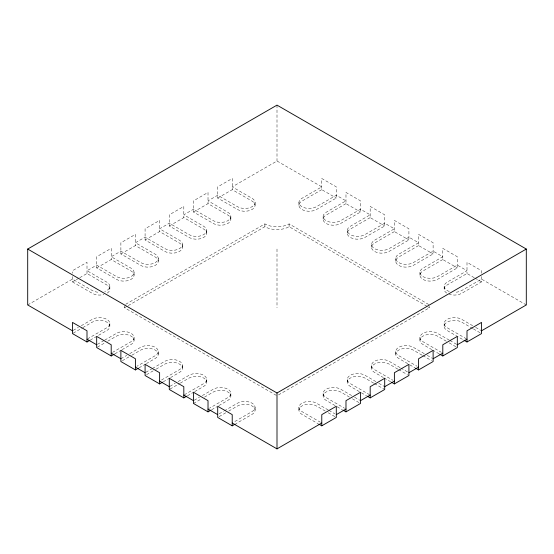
<?xml version="1.0" encoding="UTF-8"?>
<svg xmlns="http://www.w3.org/2000/svg" width="554" height="554" viewBox="0 0 554 554"><rect width="100%" height="100%" fill="white"/><g stroke="black" fill="none" stroke-linecap="round" stroke-linejoin="round"><path stroke-width="0.42" stroke-dasharray="2.77 2.08" d="M27.7 304.949L72.477 279.098L92.324 290.552A10.27 5.928 0 0 0 99.588 292.29M449.28 291.494A10.27 5.928 0 0 1 447.154 282.173L467.001 270.712L457.32 265.124L437.473 276.584A10.27 5.928 0 0 1 422.951 276.584A10.27 5.928 0 0 1 422.951 268.198L442.798 256.737L433.117 251.149L413.27 262.61A10.27 5.928 0 0 1 398.748 262.61A10.27 5.928 0 0 1 398.748 254.224L418.595 242.763L408.914 237.174L389.067 248.635A10.27 5.928 0 0 1 374.539 248.635A10.27 5.928 0 0 1 374.539 240.249L394.386 228.788L384.705 223.2L364.857 234.661A10.27 5.928 0 0 1 350.336 234.661A10.27 5.928 0 0 1 350.336 226.274L370.183 214.814L360.502 209.225L340.655 220.686A10.27 5.928 0 0 1 326.133 220.686A10.27 5.928 0 0 1 326.133 212.3L345.98 200.839L336.299 195.25L316.452 206.711A10.27 5.928 0 0 1 301.93 206.711A10.27 5.928 0 0 1 301.93 198.325L321.777 186.871L277 161.013L232.223 186.871L252.07 198.325A10.27 5.928 0 0 1 252.07 206.711A10.27 5.928 0 0 1 237.548 206.711L217.701 195.25L208.02 200.839L227.867 212.3A10.27 5.928 0 0 1 227.867 220.686A10.27 5.928 0 0 1 213.345 220.686L193.498 209.225L183.817 214.814L203.664 226.274A10.27 5.928 0 0 1 203.664 234.661A10.27 5.928 0 0 1 189.143 234.661L169.295 223.2L159.614 228.788L179.461 240.249A10.27 5.928 0 0 1 179.461 248.635A10.27 5.928 0 0 1 164.933 248.635L145.086 237.174L135.405 242.763L155.252 254.224A10.27 5.928 0 0 1 155.252 262.61A10.27 5.928 0 0 1 140.73 262.61L120.883 251.149L111.202 256.737L131.049 268.198A10.27 5.928 0 0 1 131.049 276.584A10.27 5.928 0 0 1 116.527 276.584L96.68 265.124L86.999 270.712L106.846 282.173A10.27 5.928 0 0 1 104.72 291.494M72.477 276.584L72.477 281.889L79.014 278.115M79.741 277.699L86.999 273.51L106.846 284.964A10.27 5.928 0 0 1 106.846 293.35M96.68 267.914L111.202 259.535L131.049 270.989A10.27 5.928 0 0 1 131.049 279.375A10.27 5.928 0 0 1 116.527 279.375L96.68 267.914L96.68 256.737L111.202 248.351L111.202 259.535M120.883 253.947L135.405 245.561L155.252 257.014A10.27 5.928 0 0 1 155.252 265.401A10.27 5.928 0 0 1 140.73 265.401L120.883 253.947L120.883 242.763L135.405 234.377L135.405 245.561M145.086 239.972L159.614 231.586L179.461 243.047A10.27 5.928 0 0 1 179.461 251.426A10.27 5.928 0 0 1 164.933 251.426L145.086 239.972L145.086 228.788L159.614 220.409L159.614 231.586M169.295 225.997L183.817 217.611L203.664 229.072A10.27 5.928 0 0 1 203.664 237.451A10.27 5.928 0 0 1 189.143 237.451L169.295 225.997L169.295 214.814L183.817 206.434L183.817 217.611M193.498 212.023L208.02 203.637L227.867 215.097A10.27 5.928 0 0 1 227.867 223.477A10.27 5.928 0 0 1 213.345 223.477L193.498 212.023L193.498 200.839L208.02 192.46L208.02 203.637M217.701 198.048L232.223 189.662L252.07 201.123A10.27 5.928 0 0 1 252.07 209.509A10.27 5.928 0 0 1 237.548 209.509L217.701 198.048L217.701 186.871L232.223 178.485L232.223 189.662M73.211 330.378L78.356 327.407M81.3 325.71L92.324 319.339A10.27 5.928 0 0 1 106.846 319.339A10.27 5.928 0 0 1 106.846 327.726L87.733 338.757M73.211 333.169L82.034 328.079M82.768 327.656L92.324 322.137A10.27 5.928 0 0 1 106.846 322.137A10.27 5.928 0 0 1 106.846 330.523L90.676 339.858M321.777 189.662L301.93 201.123A10.27 5.928 0 0 0 301.93 209.509A10.27 5.928 0 0 0 316.452 209.509L336.299 198.048L336.299 186.871L321.777 178.485L321.777 189.662L336.299 198.048M428.741 304.52L289.105 223.899A17.112 9.882 0 0 1 264.895 223.899L124.518 304.949L124.518 307.74L277 395.778M124.518 307.74L127.503 306.016M128.251 305.586L264.895 226.697A17.112 9.882 0 0 0 289.105 226.697L427.245 306.452M97.414 344.353L104.034 340.53M104.768 340.108L116.527 333.314A10.27 5.928 0 0 1 131.049 333.314A10.27 5.928 0 0 1 131.049 341.7L112.677 352.309M97.414 347.143L104.768 342.898M107.705 341.202L116.527 336.112A10.27 5.928 0 0 1 131.049 336.112A10.27 5.928 0 0 1 131.049 344.498L122.226 349.588M345.98 203.637L326.133 215.097A10.27 5.928 0 0 0 326.133 223.477A10.27 5.928 0 0 0 340.655 223.477L360.502 212.023L360.502 200.839L345.98 192.46L345.98 203.637L360.502 212.023M114.879 353.833L121.492 350.01M120.883 358.75L126.769 355.356M129.705 353.653L140.73 347.289A10.27 5.928 0 0 1 155.252 347.289A10.27 5.928 0 0 1 155.252 355.675L136.88 366.284M122.358 360.696L131.173 355.599M131.914 355.176L140.73 350.086A10.27 5.928 0 0 1 155.252 350.086A10.27 5.928 0 0 1 155.252 358.466L146.436 363.562M370.183 217.611L350.336 229.072A10.27 5.928 0 0 0 350.336 237.451A10.27 5.928 0 0 0 364.857 237.451L384.705 225.997L384.705 214.814L370.183 206.434L370.183 217.611L384.705 225.997M139.082 367.808L145.695 363.985M145.827 372.295L151.706 368.902M152.44 368.479L164.933 361.263A10.27 5.928 0 0 1 179.461 361.263A10.27 5.928 0 0 1 179.461 369.65L161.082 380.259M146.561 374.67L155.383 369.573M156.117 369.151L164.933 364.061A10.27 5.928 0 0 1 179.461 364.061A10.27 5.928 0 0 1 179.461 372.44L170.639 377.537M394.386 231.586L374.539 243.047A10.27 5.928 0 0 0 374.539 251.426A10.27 5.928 0 0 0 389.067 251.426L408.914 239.972L408.914 228.788L394.386 220.409L394.386 231.586L408.914 239.972M163.285 381.782L169.905 377.96M170.03 386.27L175.175 383.299M178.111 381.602L189.143 375.238A10.27 5.928 0 0 1 203.664 375.238A10.27 5.928 0 0 1 203.664 383.624L184.551 394.656M170.03 389.067L179.586 383.548M180.32 383.126L189.143 378.036A10.27 5.928 0 0 1 203.664 378.036A10.27 5.928 0 0 1 203.664 386.415L194.842 391.512M418.595 245.561L398.748 257.014A10.27 5.928 0 0 0 398.748 265.401A10.27 5.928 0 0 0 413.27 265.401L433.117 253.947L433.117 242.763L418.595 234.377L418.595 245.561L433.117 253.947M187.487 395.757L194.108 391.934M194.232 400.244L199.378 397.273M202.321 395.577L213.345 389.213A10.27 5.928 0 0 1 227.867 389.213A10.27 5.928 0 0 1 227.867 397.599L209.488 408.208M193.498 403.464L201.58 398.797M204.523 397.1L213.345 392.003A10.27 5.928 0 0 1 227.867 392.003A10.27 5.928 0 0 1 227.867 400.39L217.577 406.331M442.798 259.535L422.951 270.989A10.27 5.928 0 0 0 422.951 279.375A10.27 5.928 0 0 0 437.473 279.375L457.32 267.914L457.32 256.737L442.798 248.351L442.798 259.535L457.32 267.914M211.697 409.725L216.843 406.754M219.169 413.796L223.581 411.248M224.315 410.826L237.548 403.187A10.27 5.928 0 0 1 252.07 403.187A10.27 5.928 0 0 1 252.07 411.567L233.691 422.183M219.169 416.587L225.79 412.772M228.726 411.075L237.548 405.978A10.27 5.928 0 0 1 252.07 405.978A10.27 5.928 0 0 1 252.07 414.364L235.9 423.699M474.259 277.699L467.001 273.51L447.154 284.964A10.27 5.928 0 0 0 447.154 293.35M278.496 394.919L429.482 307.74L429.482 306.348M481.523 276.584L481.523 281.889L461.676 293.35A10.27 5.928 0 0 1 449.28 294.292M526.3 304.949L481.523 279.098L461.676 290.552A10.27 5.928 0 0 1 454.412 292.29M474.986 278.115L481.523 281.889M472.701 325.71L461.676 319.339A10.27 5.928 0 0 0 447.154 319.339A10.27 5.928 0 0 0 447.154 327.726L466.267 338.757M475.644 327.407L480.789 330.378M472.701 328.501L461.676 322.137A10.27 5.928 0 0 0 447.154 322.137A10.27 5.928 0 0 0 447.154 330.523L463.324 339.858M473.435 328.924L480.789 333.169M427.993 306.881L429.482 307.74M449.232 340.108L437.473 333.314A10.27 5.928 0 0 0 422.951 333.314A10.27 5.928 0 0 0 422.951 341.7L441.323 352.309M449.966 340.53L456.586 344.353M446.295 341.202L437.473 336.112A10.27 5.928 0 0 0 422.951 336.112A10.27 5.928 0 0 0 422.951 344.498L431.774 349.588M449.232 342.898L456.586 347.143M432.508 350.01L439.121 353.833M424.295 353.653L413.27 347.289A10.27 5.928 0 0 0 398.748 347.289A10.27 5.928 0 0 0 398.748 355.675L417.12 366.284M427.231 355.356L432.383 358.327M422.086 355.176L413.27 350.086A10.27 5.928 0 0 0 398.748 350.086A10.27 5.928 0 0 0 398.748 358.466L409.039 364.407M422.827 355.599L431.642 360.696M409.773 364.837L414.918 367.808M400.092 367.627L389.067 361.263A10.27 5.928 0 0 0 374.539 361.263A10.27 5.928 0 0 0 374.539 369.65L392.918 380.259M400.826 368.057L408.173 372.295M397.883 369.151L389.067 364.061A10.27 5.928 0 0 0 374.539 364.061A10.27 5.928 0 0 0 374.539 372.44L383.361 377.537M398.617 369.573L407.439 374.67M384.095 377.96L390.715 381.782M375.889 381.602L364.857 375.238A10.27 5.928 0 0 0 350.336 375.238A10.27 5.928 0 0 0 350.336 383.624L369.449 394.656M378.825 383.299L383.97 386.27M373.68 383.126L364.857 378.036A10.27 5.928 0 0 0 350.336 378.036A10.27 5.928 0 0 0 350.336 386.415L360.626 392.357M374.414 383.548L383.97 389.067M361.367 392.786L366.513 395.757M351.679 395.577L340.655 389.213A10.27 5.928 0 0 0 326.133 389.213A10.27 5.928 0 0 0 326.133 397.599L344.512 408.208M354.622 397.273L359.768 400.244M349.477 397.1L340.655 392.003A10.27 5.928 0 0 0 326.133 392.003A10.27 5.928 0 0 0 326.133 400.39L336.423 406.331M352.42 398.797L360.502 403.464M337.157 406.754L342.303 409.725M328.21 409.974L316.452 403.187A10.27 5.928 0 0 0 301.93 403.187A10.27 5.928 0 0 0 301.93 411.567L320.309 422.183M328.951 410.403L334.831 413.796M325.274 411.075L316.452 405.978A10.27 5.928 0 0 0 301.93 405.978A10.27 5.928 0 0 0 301.93 414.364L318.1 423.699M328.21 412.772L336.299 417.439M72.477 281.889L92.324 293.35A10.27 5.928 0 0 0 103.93 294.527M481.523 273.226L481.523 270.712L467.001 262.326L467.001 273.51M444.149 286.363L444.149 289.16M444.149 323.536L444.149 326.327M419.939 272.388L419.939 275.186M419.939 337.511L419.939 340.301M395.736 258.413L395.736 261.211M395.736 351.478L395.736 354.276M371.533 244.439L371.533 247.236M371.533 365.453L371.533 368.251M347.33 230.464L347.33 233.262M347.33 379.428L347.33 382.225M323.127 216.496L323.127 219.287M323.127 393.402L323.127 396.2M298.925 202.522L298.925 205.312M298.925 407.377L298.925 410.175M289.105 223.899L289.105 226.697M277 105.122L277 161.013M277 249.051L277 307.74M264.895 223.899L264.895 226.697M255.075 202.522L255.075 205.312M255.075 407.377L255.075 410.175M230.873 216.496L230.873 219.287M230.873 393.402L230.873 396.2M206.67 230.464L206.67 233.262M206.67 379.428L206.67 382.225M182.467 244.439L182.467 247.236M182.467 365.453L182.467 368.251M158.264 258.413L158.264 261.211M158.264 351.478L158.264 354.276M134.061 272.388L134.061 275.186M134.061 337.511L134.061 340.301M109.851 286.363L109.851 289.16M109.851 323.536L109.851 326.327M86.999 273.51L86.999 262.326L72.477 270.712L72.477 273.226"/><path stroke-width="0.83" d="M72.477 330.8L27.7 304.949L27.7 249.051L277 105.122L526.3 249.051L526.3 304.949L481.523 330.8M86.999 341.977L86.999 330.8L72.477 322.414L72.477 333.598L86.999 341.977L89.942 340.281M111.202 355.952L111.202 344.775L96.68 336.389L96.68 347.566L111.202 355.952L114.145 354.255M135.405 369.927L135.405 358.75L120.883 350.363L120.883 361.54L135.405 369.927L138.348 368.23M159.614 383.901L159.614 372.724L145.086 364.338L145.086 375.515L159.614 383.901L162.551 382.205M183.817 397.876L183.817 386.699L169.295 378.313L169.295 389.49L183.817 397.876L186.753 396.179M208.02 411.851L208.02 400.667L193.498 392.287L193.498 403.464L208.02 411.851L210.956 410.154M27.7 249.051L277 392.987L526.3 249.051M232.223 425.825L232.223 414.641L217.701 406.262L217.701 417.439L232.223 425.825L235.166 424.129M232.223 423.027L277 448.879L321.777 423.027M336.299 414.641L345.98 409.053M360.502 400.674L370.183 395.078M384.705 386.699L394.386 381.104M408.914 372.724L418.595 367.136M433.117 358.75L442.798 353.161M457.32 344.775L467.001 339.187M321.777 425.825L336.299 417.439L336.299 406.262L321.777 414.641L321.777 425.825L318.834 424.129M345.98 411.851L360.502 403.464L360.502 392.287L345.98 400.667L345.98 411.851L343.044 410.154M370.183 397.876L384.705 389.49L384.705 378.313L370.183 386.699L370.183 397.876L367.247 396.179M394.386 383.901L408.914 375.515L408.914 364.338L394.386 372.724L394.386 383.901L391.449 382.205M418.595 369.927L433.117 361.54L433.117 350.363L418.595 358.75L418.595 369.927L415.652 368.23M442.798 355.952L457.32 347.566L457.32 336.389L442.798 344.775L442.798 355.952L439.855 354.255M467.001 341.977L481.523 333.598L481.523 322.414L467.001 330.8L467.001 341.977L464.058 340.281M86.999 339.187L96.68 344.775M111.202 353.161L120.883 358.75M135.405 367.136L145.086 372.724M159.614 381.104L169.295 386.699M183.817 395.078L193.498 400.674M208.02 409.053L217.701 414.641M277 392.987L277 448.879"/></g></svg>
